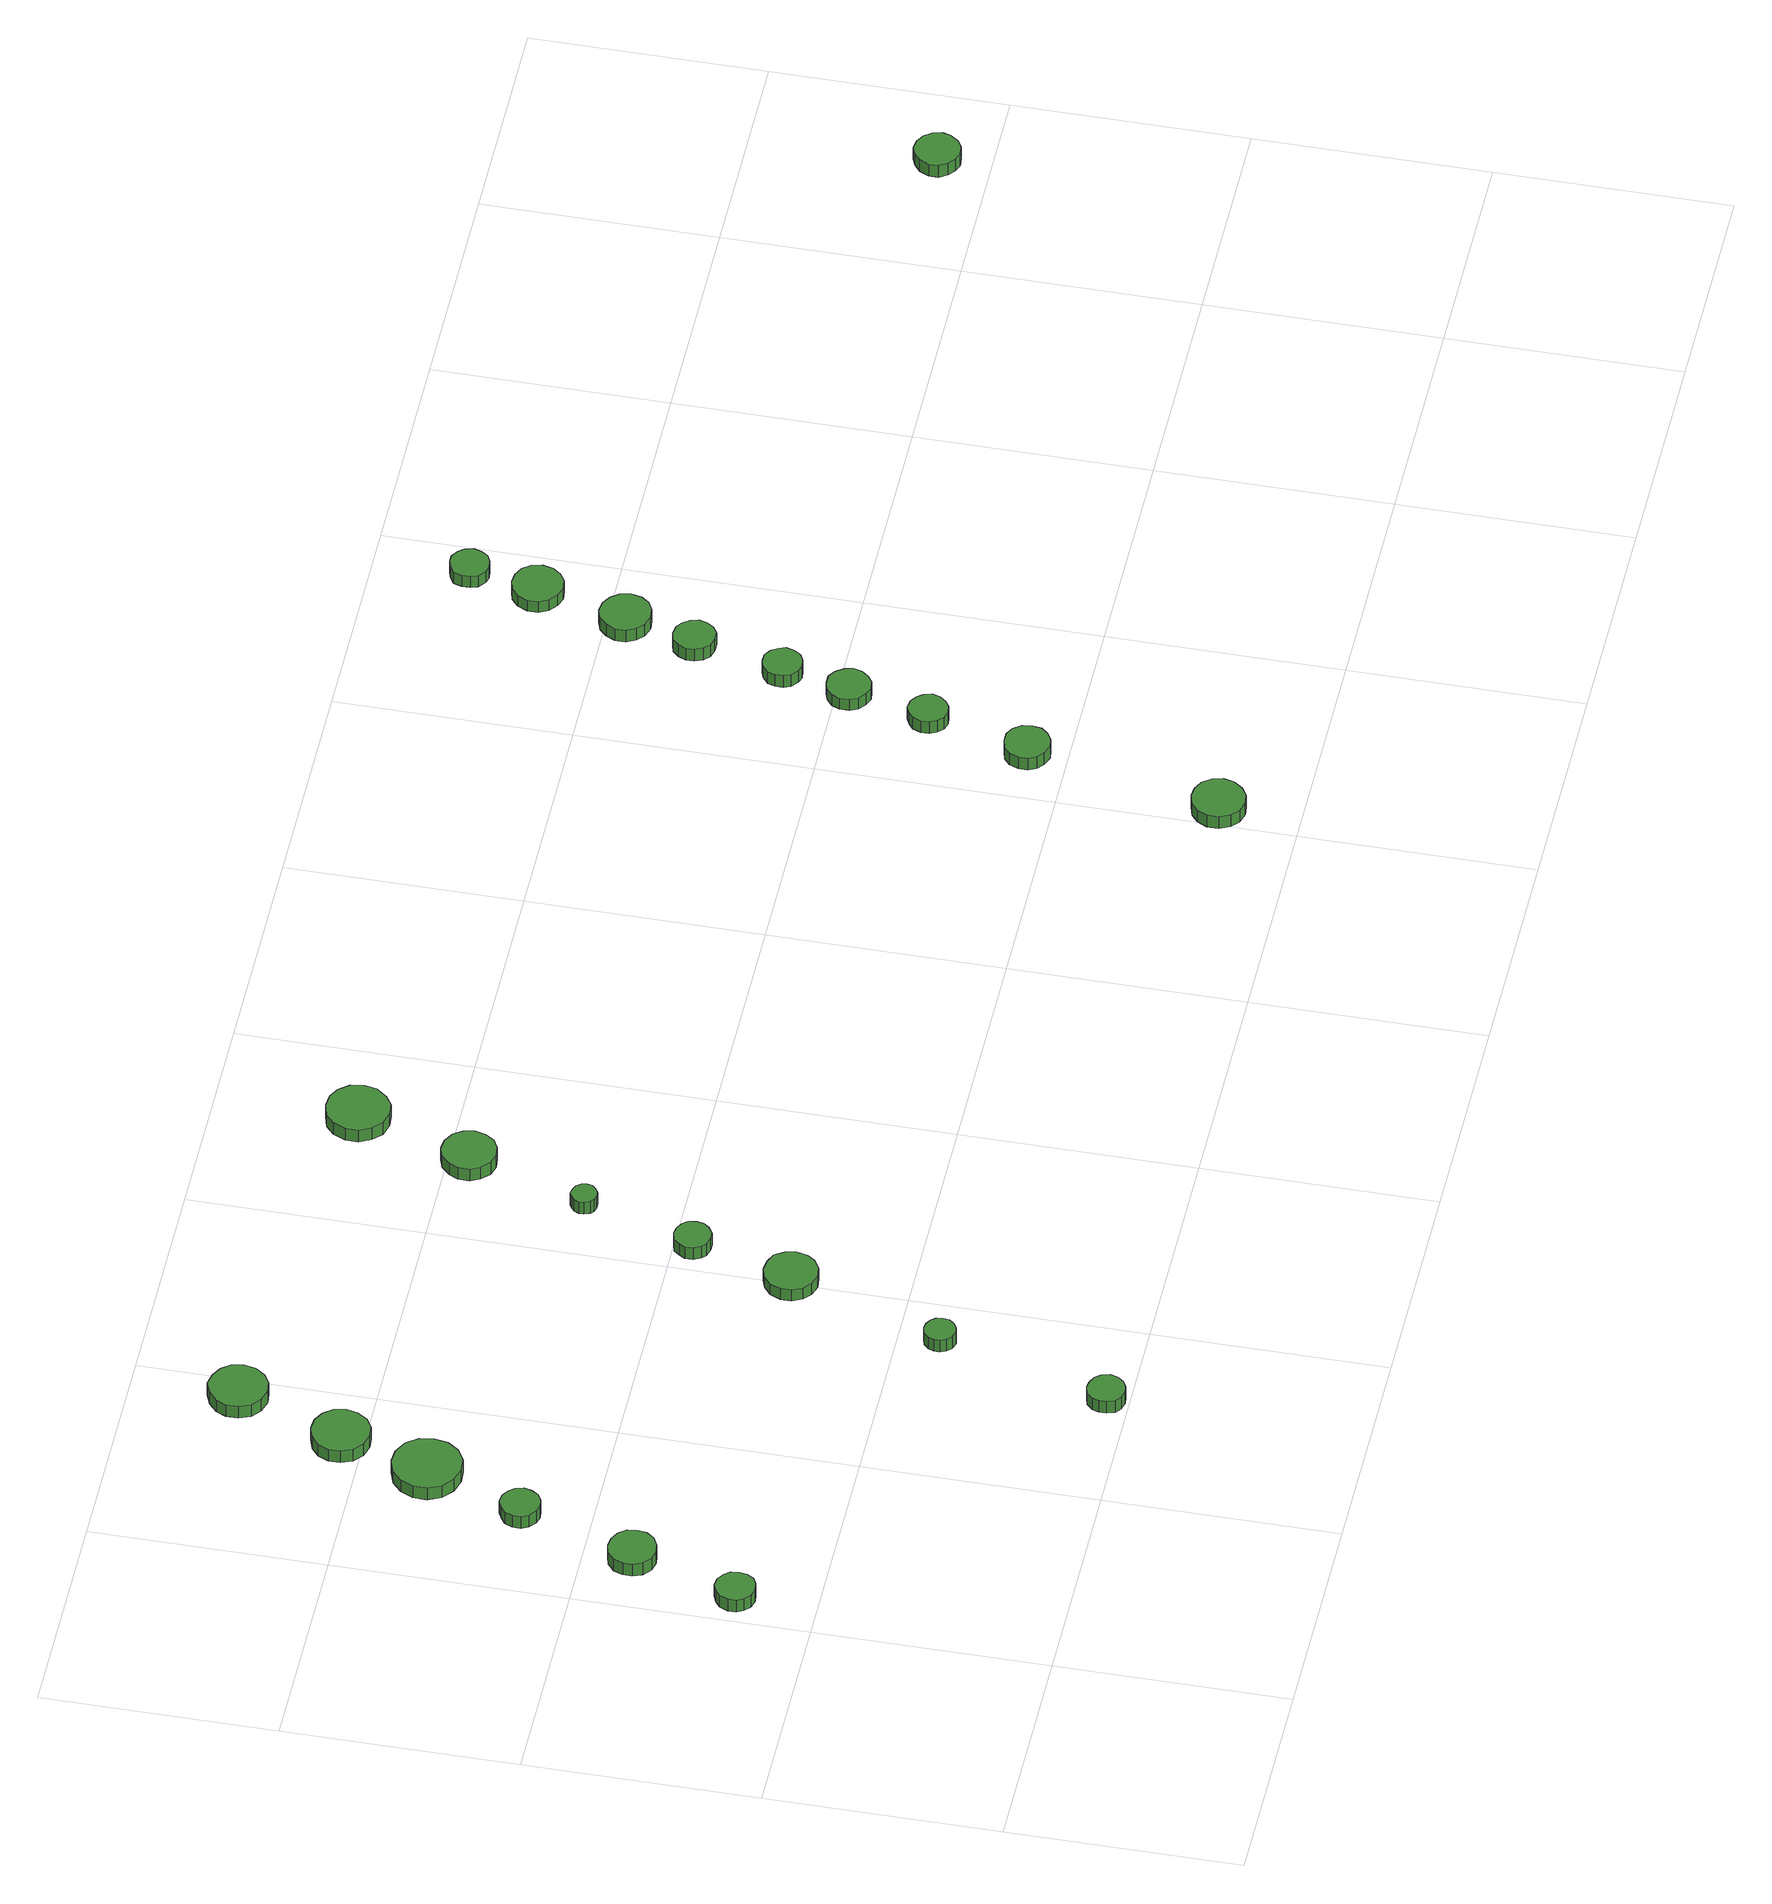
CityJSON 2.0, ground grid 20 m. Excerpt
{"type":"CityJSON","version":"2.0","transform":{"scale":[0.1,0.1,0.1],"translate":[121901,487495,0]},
"CityObjects":{
"tree1":{"type":"SolitaryVegetationObject","attributes":{"function":"something"},"geometry":[{"type":"MultiSurface","lod":"1","boundaries":[[[0,1,2,3,4,5,6,7,8,9,10,11,12,13,14]],[[15,16,17,18,19,20,21,22,23,24,25,26,27,28,29]],[[0,29,28,1]],[[1,28,27,2]],[[2,27,26,3]],[[3,26,25,4]],[[4,25,24,5]],[[5,24,23,6]],[[6,23,22,7]],[[7,22,21,8]],[[8,21,20,9]],[[9,20,19,10]],[[10,19,18,11]],[[11,18,17,12]],[[12,17,16,13]],[[13,16,15,14]],[[14,15,29,0]]]}]},
"tree2":{"type":"SolitaryVegetationObject","attributes":{"function":"something"},"geometry":[{"type":"MultiSurface","lod":"1","boundaries":[[[30,31,32,33,34,35,36,37,38,39,40,41,42,43,44]],[[45,46,47,48,49,50,51,52,53,54,55,56,57,58,59]],[[30,59,58,31]],[[31,58,57,32]],[[32,57,56,33]],[[33,56,55,34]],[[34,55,54,35]],[[35,54,53,36]],[[36,53,52,37]],[[37,52,51,38]],[[38,51,50,39]],[[39,50,49,40]],[[40,49,48,41]],[[41,48,47,42]],[[42,47,46,43]],[[43,46,45,44]],[[44,45,59,30]]]}]},
"tree3":{"type":"SolitaryVegetationObject","attributes":{"function":"something"},"geometry":[{"type":"MultiSurface","lod":"1","boundaries":[[[60,61,62,63,64,65,66,67,68,69,70,71,72,73,74]],[[75,76,77,78,79,80,81,82,83,84,85,86,87,88,89]],[[60,89,88,61]],[[61,88,87,62]],[[62,87,86,63]],[[63,86,85,64]],[[64,85,84,65]],[[65,84,83,66]],[[66,83,82,67]],[[67,82,81,68]],[[68,81,80,69]],[[69,80,79,70]],[[70,79,78,71]],[[71,78,77,72]],[[72,77,76,73]],[[73,76,75,74]],[[74,75,89,60]]]}]},
"tree4":{"type":"SolitaryVegetationObject","attributes":{"function":"something"},"geometry":[{"type":"MultiSurface","lod":"1","boundaries":[[[90,91,92,93,94,95,96,97,98,99,100,101,102,103,104]],[[105,106,107,108,109,110,111,112,113,114,115,116,117,118,119]],[[90,119,118,91]],[[91,118,117,92]],[[92,117,116,93]],[[93,116,115,94]],[[94,115,114,95]],[[95,114,113,96]],[[96,113,112,97]],[[97,112,111,98]],[[98,111,110,99]],[[99,110,109,100]],[[100,109,108,101]],[[101,108,107,102]],[[102,107,106,103]],[[103,106,105,104]],[[104,105,119,90]]]}]},
"tree5":{"type":"SolitaryVegetationObject","attributes":{"function":"something"},"geometry":[{"type":"MultiSurface","lod":"1","boundaries":[[[120,121,122,123,124,125,126,127,128,129,130,131,132,133,134]],[[135,136,137,138,139,140,141,142,143,144,145,146,147,148,149]],[[120,149,148,121]],[[121,148,147,122]],[[122,147,146,123]],[[123,146,145,124]],[[124,145,144,125]],[[125,144,143,126]],[[126,143,142,127]],[[127,142,141,128]],[[128,141,140,129]],[[129,140,139,130]],[[130,139,138,131]],[[131,138,137,132]],[[132,137,136,133]],[[133,136,135,134]],[[134,135,149,120]]]}]},
"tree6":{"type":"SolitaryVegetationObject","attributes":{"function":"something"},"geometry":[{"type":"MultiSurface","lod":"1","boundaries":[[[150,151,152,153,154,155,156,157,158,159,160,161,162,163,164]],[[165,166,167,168,169,170,171,172,173,174,175,176,177,178,179]],[[150,179,178,151]],[[151,178,177,152]],[[152,177,176,153]],[[153,176,175,154]],[[154,175,174,155]],[[155,174,173,156]],[[156,173,172,157]],[[157,172,171,158]],[[158,171,170,159]],[[159,170,169,160]],[[160,169,168,161]],[[161,168,167,162]],[[162,167,166,163]],[[163,166,165,164]],[[164,165,179,150]]]}]},
"tree7":{"type":"SolitaryVegetationObject","attributes":{"function":"something"},"geometry":[{"type":"MultiSurface","lod":"1","boundaries":[[[180,181,182,183,184,185,186,187,188,189,190,191,192,193,194]],[[195,196,197,198,199,200,201,202,203,204,205,206,207,208,209]],[[180,209,208,181]],[[181,208,207,182]],[[182,207,206,183]],[[183,206,205,184]],[[184,205,204,185]],[[185,204,203,186]],[[186,203,202,187]],[[187,202,201,188]],[[188,201,200,189]],[[189,200,199,190]],[[190,199,198,191]],[[191,198,197,192]],[[192,197,196,193]],[[193,196,195,194]],[[194,195,209,180]]]}]},
"tree8":{"type":"SolitaryVegetationObject","attributes":{"function":"something"},"geometry":[{"type":"MultiSurface","lod":"1","boundaries":[[[210,211,212,213,214,215,216,217,218,219,220,221,222,223,224]],[[225,226,227,228,229,230,231,232,233,234,235,236,237,238,239]],[[210,239,238,211]],[[211,238,237,212]],[[212,237,236,213]],[[213,236,235,214]],[[214,235,234,215]],[[215,234,233,216]],[[216,233,232,217]],[[217,232,231,218]],[[218,231,230,219]],[[219,230,229,220]],[[220,229,228,221]],[[221,228,227,222]],[[222,227,226,223]],[[223,226,225,224]],[[224,225,239,210]]]}]},
"tree9":{"type":"SolitaryVegetationObject","attributes":{"function":"something"},"geometry":[{"type":"MultiSurface","lod":"1","boundaries":[[[240,241,242,243,244,245,246,247,248,249,250,251,252,253,254]],[[255,256,257,258,259,260,261,262,263,264,265,266,267,268,269]],[[240,269,268,241]],[[241,268,267,242]],[[242,267,266,243]],[[243,266,265,244]],[[244,265,264,245]],[[245,264,263,246]],[[246,263,262,247]],[[247,262,261,248]],[[248,261,260,249]],[[249,260,259,250]],[[250,259,258,251]],[[251,258,257,252]],[[252,257,256,253]],[[253,256,255,254]],[[254,255,269,240]]]}]},
"tree10":{"type":"SolitaryVegetationObject","attributes":{"function":"something"},"geometry":[{"type":"MultiSurface","lod":"1","boundaries":[[[270,271,272,273,274,275,276,277,278,279,280,281,282,283,284]],[[285,286,287,288,289,290,291,292,293,294,295,296,297,298,299]],[[270,299,298,271]],[[271,298,297,272]],[[272,297,296,273]],[[273,296,295,274]],[[274,295,294,275]],[[275,294,293,276]],[[276,293,292,277]],[[277,292,291,278]],[[278,291,290,279]],[[279,290,289,280]],[[280,289,288,281]],[[281,288,287,282]],[[282,287,286,283]],[[283,286,285,284]],[[284,285,299,270]]]}]},
"tree11":{"type":"SolitaryVegetationObject","attributes":{"function":"something"},"geometry":[{"type":"MultiSurface","lod":"1","boundaries":[[[300,301,302,303,304,305,306,307,308,309,310,311,312,313,314]],[[315,316,317,318,319,320,321,322,323,324,325,326,327,328,329]],[[300,329,328,301]],[[301,328,327,302]],[[302,327,326,303]],[[303,326,325,304]],[[304,325,324,305]],[[305,324,323,306]],[[306,323,322,307]],[[307,322,321,308]],[[308,321,320,309]],[[309,320,319,310]],[[310,319,318,311]],[[311,318,317,312]],[[312,317,316,313]],[[313,316,315,314]],[[314,315,329,300]]]}]},
"tree12":{"type":"SolitaryVegetationObject","attributes":{"function":"something"},"geometry":[{"type":"MultiSurface","lod":"1","boundaries":[[[330,331,332,333,334,335,336,337,338,339,340,341,342,343,344]],[[345,346,347,348,349,350,351,352,353,354,355,356,357,358,359]],[[330,359,358,331]],[[331,358,357,332]],[[332,357,356,333]],[[333,356,355,334]],[[334,355,354,335]],[[335,354,353,336]],[[336,353,352,337]],[[337,352,351,338]],[[338,351,350,339]],[[339,350,349,340]],[[340,349,348,341]],[[341,348,347,342]],[[342,347,346,343]],[[343,346,345,344]],[[344,345,359,330]]]}]},
"tree13":{"type":"SolitaryVegetationObject","attributes":{"function":"something"},"geometry":[{"type":"MultiSurface","lod":"1","boundaries":[[[360,361,362,363,364,365,366,367,368,369,370,371,372,373,374]],[[375,376,377,378,379,380,381,382,383,384,385,386,387,388,389]],[[360,389,388,361]],[[361,388,387,362]],[[362,387,386,363]],[[363,386,385,364]],[[364,385,384,365]],[[365,384,383,366]],[[366,383,382,367]],[[367,382,381,368]],[[368,381,380,369]],[[369,380,379,370]],[[370,379,378,371]],[[371,378,377,372]],[[372,377,376,373]],[[373,376,375,374]],[[374,375,389,360]]]}]},
"tree14":{"type":"SolitaryVegetationObject","attributes":{"function":"something"},"geometry":[{"type":"MultiSurface","lod":"1","boundaries":[[[390,391,392,393,394,395,396,397,398,399,400,401,402,403,404]],[[405,406,407,408,409,410,411,412,413,414,415,416,417,418,419]],[[390,419,418,391]],[[391,418,417,392]],[[392,417,416,393]],[[393,416,415,394]],[[394,415,414,395]],[[395,414,413,396]],[[396,413,412,397]],[[397,412,411,398]],[[398,411,410,399]],[[399,410,409,400]],[[400,409,408,401]],[[401,408,407,402]],[[402,407,406,403]],[[403,406,405,404]],[[404,405,419,390]]]}]},
"tree15":{"type":"SolitaryVegetationObject","attributes":{"function":"something"},"geometry":[{"type":"MultiSurface","lod":"1","boundaries":[[[420,421,422,423,424,425,426,427,428,429,430,431,432,433,434]],[[435,436,437,438,439,440,441,442,443,444,445,446,447,448,449]],[[420,449,448,421]],[[421,448,447,422]],[[422,447,446,423]],[[423,446,445,424]],[[424,445,444,425]],[[425,444,443,426]],[[426,443,442,427]],[[427,442,441,428]],[[428,441,440,429]],[[429,440,439,430]],[[430,439,438,431]],[[431,438,437,432]],[[432,437,436,433]],[[433,436,435,434]],[[434,435,449,420]]]}]},
"tree16":{"type":"SolitaryVegetationObject","attributes":{"function":"something"},"geometry":[{"type":"MultiSurface","lod":"1","boundaries":[[[450,451,452,453,454,455,456,457,458,459,460,461,462,463,464]],[[465,466,467,468,469,470,471,472,473,474,475,476,477,478,479]],[[450,479,478,451]],[[451,478,477,452]],[[452,477,476,453]],[[453,476,475,454]],[[454,475,474,455]],[[455,474,473,456]],[[456,473,472,457]],[[457,472,471,458]],[[458,471,470,459]],[[459,470,469,460]],[[460,469,468,461]],[[461,468,467,462]],[[462,467,466,463]],[[463,466,465,464]],[[464,465,479,450]]]}]},
"tree17":{"type":"SolitaryVegetationObject","attributes":{"function":"something"},"geometry":[{"type":"MultiSurface","lod":"1","boundaries":[[[480,481,482,483,484,485,486,487,488,489,490,491,492,493,494]],[[495,496,497,498,499,500,501,502,503,504,505,506,507,508,509]],[[480,509,508,481]],[[481,508,507,482]],[[482,507,506,483]],[[483,506,505,484]],[[484,505,504,485]],[[485,504,503,486]],[[486,503,502,487]],[[487,502,501,488]],[[488,501,500,489]],[[489,500,499,490]],[[490,499,498,491]],[[491,498,497,492]],[[492,497,496,493]],[[493,496,495,494]],[[494,495,509,480]]]}]},
"tree18":{"type":"SolitaryVegetationObject","attributes":{"function":"something"},"geometry":[{"type":"MultiSurface","lod":"1","boundaries":[[[510,511,512,513,514,515,516,517,518,519,520,521,522,523,524]],[[525,526,527,528,529,530,531,532,533,534,535,536,537,538,539]],[[510,539,538,511]],[[511,538,537,512]],[[512,537,536,513]],[[513,536,535,514]],[[514,535,534,515]],[[515,534,533,516]],[[516,533,532,517]],[[517,532,531,518]],[[518,531,530,519]],[[519,530,529,520]],[[520,529,528,521]],[[521,528,527,522]],[[522,527,526,523]],[[523,526,525,524]],[[524,525,539,510]]]}]},
"tree19":{"type":"SolitaryVegetationObject","attributes":{"function":"something"},"geometry":[{"type":"MultiSurface","lod":"1","boundaries":[[[540,541,542,543,544,545,546,547,548,549,550,551,552,553,554]],[[555,556,557,558,559,560,561,562,563,564,565,566,567,568,569]],[[540,569,568,541]],[[541,568,567,542]],[[542,567,566,543]],[[543,566,565,544]],[[544,565,564,545]],[[545,564,563,546]],[[546,563,562,547]],[[547,562,561,548]],[[548,561,560,549]],[[549,560,559,550]],[[550,559,558,551]],[[551,558,557,552]],[[552,557,556,553]],[[553,556,555,554]],[[554,555,569,540]]]}]},
"tree20":{"type":"SolitaryVegetationObject","attributes":{"function":"something"},"geometry":[{"type":"MultiSurface","lod":"1","boundaries":[[[570,571,572,573,574,575,576,577,578,579,580,581,582,583,584]],[[585,586,587,588,589,590,591,592,593,594,595,596,597,598,599]],[[570,599,598,571]],[[571,598,597,572]],[[572,597,596,573]],[[573,596,595,574]],[[574,595,594,575]],[[575,594,593,576]],[[576,593,592,577]],[[577,592,591,578]],[[578,591,590,579]],[[579,590,589,580]],[[580,589,588,581]],[[581,588,587,582]],[[582,587,586,583]],[[583,586,585,584]],[[584,585,599,570]]]}]},
"tree21":{"type":"SolitaryVegetationObject","attributes":{"function":"something"},"geometry":[{"type":"MultiSurface","lod":"1","boundaries":[[[600,601,602,603,604,605,606,607,608,609,610,611,612,613,614]],[[615,616,617,618,619,620,621,622,623,624,625,626,627,628,629]],[[600,629,628,601]],[[601,628,627,602]],[[602,627,626,603]],[[603,626,625,604]],[[604,625,624,605]],[[605,624,623,606]],[[606,623,622,607]],[[607,622,621,608]],[[608,621,620,609]],[[609,620,619,610]],[[610,619,618,611]],[[611,618,617,612]],[[612,617,616,613]],[[613,616,615,614]],[[614,615,629,600]]]}]},
"tree22":{"type":"SolitaryVegetationObject","attributes":{"function":"something"},"geometry":[{"type":"MultiSurface","lod":"1","boundaries":[[[630,631,632,633,634,635,636,637,638,639,640,641,642,643,644]],[[645,646,647,648,649,650,651,652,653,654,655,656,657,658,659]],[[630,659,658,631]],[[631,658,657,632]],[[632,657,656,633]],[[633,656,655,634]],[[634,655,654,635]],[[635,654,653,636]],[[636,653,652,637]],[[637,652,651,638]],[[638,651,650,639]],[[639,650,649,640]],[[640,649,648,641]],[[641,648,647,642]],[[642,647,646,643]],[[643,646,645,644]],[[644,645,659,630]]]}]},
"tree23":{"type":"SolitaryVegetationObject","attributes":{"function":"something"},"geometry":[{"type":"MultiSurface","lod":"1","boundaries":[[[660,661,662,663,664,665,666,667,668,669,670,671,672,673,674]],[[675,676,677,678,679,680,681,682,683,684,685,686,687,688,689]],[[660,689,688,661]],[[661,688,687,662]],[[662,687,686,663]],[[663,686,685,664]],[[664,685,684,665]],[[665,684,683,666]],[[666,683,682,667]],[[667,682,681,668]],[[668,681,680,669]],[[669,680,679,670]],[[670,679,678,671]],[[671,678,677,672]],[[672,677,676,673]],[[673,676,675,674]],[[674,675,689,660]]]}]}
},
"vertices":[
[43,268,16],[42,275,16],[38,280,16],[32,284,16],[25,285,16],[18,282,16],[13,278,16],[10,271,16],[10,264,16],[13,258,16],[18,253,16],[25,251,16],[32,252,16],[38,255,16],[42,261,16],[42,261,3],[38,255,3],[32,252,3],[25,251,3],[18,253,3],[13,258,3],[10,264,3],[10,271,3],[13,278,3],[18,282,3],[25,285,3],[32,284,3],[38,280,3],[42,275,3],[43,268,3],
[75,359,16],[74,367,16],[69,374,16],[61,378,16],[53,379,16],[45,377,16],[38,371,16],[35,363,16],[35,355,16],[38,347,16],[45,341,16],[53,339,16],[61,340,16],[69,344,16],[74,351,16],[74,351,3],[69,344,3],[61,340,3],[53,339,3],[45,341,3],[38,347,3],[35,355,3],[35,363,3],[38,371,3],[45,377,3],[53,379,3],[61,378,3],[69,374,3],[74,367,3],[75,359,3],
[106,459,16],[104,466,16],[100,471,16],[94,475,16],[87,476,16],[81,473,16],[75,469,16],[72,462,16],[72,455,16],[75,449,16],[81,444,16],[87,442,16],[94,443,16],[100,446,16],[104,452,16],[104,452,3],[100,446,3],[94,443,3],[87,442,3],[81,444,3],[75,449,3],[72,455,3],[72,462,3],[75,469,3],[81,473,3],[87,476,3],[94,475,3],[100,471,3],[104,466,3],[106,459,3],
[147,542,17],[145,554,17],[138,564,17],[127,570,17],[115,571,17],[103,567,17],[94,559,17],[89,548,17],[89,536,17],[94,525,17],[103,517,17],[115,513,17],[127,514,17],[138,520,17],[145,530,17],[145,530,4],[138,520,4],[127,514,4],[115,513,4],[103,517,4],[94,525,4],[89,536,4],[89,548,4],[94,559,4],[103,567,4],[115,571,4],[127,570,4],[138,564,4],[145,554,4],[147,542,4],
[332,19,16],[330,26,16],[326,31,16],[320,34,16],[314,35,16],[307,33,16],[302,28,16],[300,22,16],[300,16,16],[302,9,16],[307,5,16],[314,3,16],[320,4,16],[326,7,16],[330,12,16],[330,12,3],[326,7,3],[320,4,3],[314,3,3],[307,5,3],[302,9,3],[300,16,3],[300,22,3],[302,28,3],[307,33,3],[314,35,3],[320,34,3],[326,31,3],[330,26,3],[332,19,3],
[168,619,16],[166,629,16],[160,637,16],[151,642,16],[141,643,16],[131,640,16],[123,633,16],[119,624,16],[119,614,16],[123,604,16],[131,597,16],[141,594,16],[151,595,16],[160,600,16],[166,609,16],[166,609,3],[160,600,3],[151,595,3],[141,594,3],[131,597,3],[123,604,3],[119,614,3],[119,624,3],[123,633,3],[131,640,3],[141,643,3],[151,642,3],[160,637,3],[166,629,3],[168,619,3],
[203,711,16],[201,721,16],[195,729,16],[186,734,16],[176,736,16],[166,732,16],[158,725,16],[154,716,16],[154,706,16],[158,696,16],[166,689,16],[176,686,16],[186,687,16],[195,692,16],[201,701,16],[201,701,3],[195,692,3],[186,687,3],[176,686,3],[166,689,3],[158,696,3],[154,706,3],[154,716,3],[158,725,3],[166,732,3],[176,736,3],[186,734,3],[195,729,3],[201,721,3],[203,711,3],
[371,166,15],[370,171,15],[367,175,15],[362,178,15],[357,179,15],[351,177,15],[347,173,15],[345,168,15],[345,163,15],[347,158,15],[351,154,15],[357,152,15],[362,153,15],[367,156,15],[370,160,15],[370,160,2],[367,156,2],[362,153,2],[357,152,2],[351,154,2],[347,158,2],[345,163,2],[345,168,2],[347,173,2],[351,177,2],[357,179,2],[362,178,2],[367,175,2],[370,171,2],[371,166,2],
[423,298,16],[421,307,16],[416,315,16],[407,319,16],[398,320,16],[389,317,16],[382,311,16],[378,302,16],[378,293,16],[382,284,16],[389,278,16],[398,275,16],[407,276,16],[416,281,16],[421,288,16],[421,288,4],[416,281,4],[407,276,4],[398,275,4],[389,278,4],[382,284,4],[378,293,4],[378,302,4],[382,311,4],[389,317,4],[398,320,4],[407,319,4],[416,315,4],[421,307,4],[423,298,4],
[442,384,16],[441,391,16],[437,396,16],[431,399,16],[425,400,16],[418,398,16],[414,393,16],[411,388,16],[411,381,16],[414,375,16],[418,371,16],[425,369,16],[431,369,16],[437,373,16],[441,378,16],[441,378,3],[437,373,3],[431,369,3],[425,369,3],[418,371,3],[414,375,3],[411,381,3],[411,388,3],[414,393,3],[418,398,3],[425,400,3],[431,399,3],[437,396,3],[441,391,3],[442,384,3],
[469,481,15],[468,485,15],[465,489,15],[461,491,15],[456,492,15],[452,490,15],[449,487,15],[447,483,15],[447,479,15],[449,474,15],[452,471,15],[456,470,15],[461,470,15],[465,473,15],[468,476,15],[468,476,2],[465,473,2],[461,470,2],[456,470,2],[452,471,2],[449,474,2],[447,479,2],[447,483,2],[449,487,2],[452,490,2],[456,492,2],[461,491,2],[465,489,2],[468,485,2],[469,481,2],
[510,582,17],[508,591,17],[503,599,17],[494,604,17],[485,605,17],[476,602,17],[469,595,17],[465,587,17],[465,577,17],[469,569,17],[476,562,17],[485,559,17],[494,560,17],[503,565,17],[508,573,17],[508,573,4],[503,565,4],[494,560,4],[485,559,4],[476,562,4],[469,569,4],[465,577,4],[465,587,4],[469,595,4],[476,602,4],[485,605,4],[494,604,4],[503,599,4],[508,591,4],[510,582,4],
[546,681,16],[544,692,16],[537,701,16],[528,706,16],[517,707,16],[506,704,16],[498,697,16],[493,686,16],[493,675,16],[498,665,16],[506,657,16],[517,654,16],[528,655,16],[537,661,16],[544,670,16],[544,670,3],[537,661,3],[528,655,3],[517,654,3],[506,657,3],[498,665,3],[493,675,3],[493,686,3],[498,697,3],[506,704,3],[517,707,3],[528,706,3],[537,701,3],[544,692,3],[546,681,3],
[1041,69,15],[1039,78,15],[1033,86,15],[1025,90,15],[1016,91,15],[1007,88,15],[1000,82,15],[996,74,15],[996,64,15],[1000,55,15],[1007,49,15],[1016,46,15],[1025,47,15],[1033,52,15],[1039,60,15],[1039,60,2],[1033,52,2],[1025,47,2],[1016,46,2],[1007,49,2],[1000,55,2],[996,64,2],[996,74,2],[1000,82,2],[1007,88,2],[1016,91,2],[1025,90,2],[1033,86,2],[1039,78,2],[1041,69,2],
[1072,234,14],[1071,242,14],[1066,249,14],[1059,253,14],[1051,253,14],[1043,251,14],[1037,246,14],[1034,238,14],[1034,230,14],[1037,223,14],[1043,218,14],[1051,215,14],[1059,216,14],[1066,220,14],[1071,226,14],[1071,226,1],[1066,220,1],[1059,216,1],[1051,215,1],[1043,218,1],[1037,223,1],[1034,230,1],[1034,238,1],[1037,246,1],[1043,251,1],[1051,253,1],[1059,253,1],[1066,249,1],[1071,242,1],[1072,234,1],
[1093,321,14],[1091,328,14],[1087,333,14],[1081,337,14],[1074,338,14],[1068,335,14],[1063,331,14],[1060,324,14],[1060,317,14],[1063,311,14],[1068,306,14],[1074,304,14],[1081,305,14],[1087,309,14],[1091,314,14],[1091,314,1],[1087,309,1],[1081,305,1],[1074,304,1],[1068,306,1],[1063,311,1],[1060,317,1],[1060,324,1],[1063,331,1],[1068,335,1],[1074,338,1],[1081,337,1],[1087,333,1],[1091,328,1],[1093,321,1],
[1110,390,14],[1108,397,14],[1103,404,14],[1097,408,14],[1089,408,14],[1082,406,14],[1076,401,14],[1073,394,14],[1073,386,14],[1076,379,14],[1082,374,14],[1089,371,14],[1097,372,14],[1103,376,14],[1108,382,14],[1108,382,2],[1103,376,2],[1097,372,2],[1089,371,2],[1082,374,2],[1076,379,2],[1073,386,2],[1073,394,2],[1076,401,2],[1082,406,2],[1089,408,2],[1097,408,2],[1103,404,2],[1108,397,2],[1110,390,2],
[1122,448,15],[1120,454,15],[1116,460,15],[1110,464,15],[1103,464,15],[1097,462,15],[1091,457,15],[1089,451,15],[1089,444,15],[1091,438,15],[1097,433,15],[1103,431,15],[1110,432,15],[1116,435,15],[1120,441,15],[1120,441,2],[1116,435,2],[1110,432,2],[1103,431,2],[1097,433,2],[1091,438,2],[1089,444,2],[1089,451,2],[1091,457,2],[1097,462,2],[1103,464,2],[1110,464,2],[1116,460,2],[1120,454,2],[1122,448,2],
[1141,524,14],[1139,531,14],[1135,537,14],[1129,541,14],[1121,542,14],[1114,540,14],[1109,535,14],[1106,528,14],[1106,521,14],[1109,514,14],[1114,509,14],[1121,507,14],[1129,507,14],[1135,511,14],[1139,517,14],[1139,517,1],[1135,511,1],[1129,507,1],[1121,507,1],[1114,509,1],[1109,514,1],[1106,521,1],[1106,528,1],[1109,535,1],[1114,540,1],[1121,542,1],[1129,541,1],[1135,537,1],[1139,531,1],[1141,524,1],
[1159,584,15],[1157,593,15],[1152,600,15],[1144,605,15],[1135,606,15],[1126,603,15],[1120,597,15],[1116,589,15],[1116,580,15],[1120,572,15],[1126,566,15],[1135,563,15],[1144,564,15],[1152,568,15],[1157,575,15],[1157,575,2],[1152,568,2],[1144,564,2],[1135,563,2],[1126,566,2],[1120,572,2],[1116,580,2],[1116,589,2],[1120,597,2],[1126,603,2],[1135,606,2],[1144,605,2],[1152,600,2],[1157,593,2],[1159,584,2],
[1177,661,16],[1175,670,16],[1170,677,16],[1162,681,16],[1153,682,16],[1145,680,16],[1138,674,16],[1134,665,16],[1134,656,16],[1138,648,16],[1145,642,16],[1153,639,16],[1162,640,16],[1170,645,16],[1175,652,16],[1175,652,4],[1170,645,4],[1162,640,4],[1153,639,4],[1145,642,4],[1138,648,4],[1134,656,4],[1134,665,4],[1138,674,4],[1145,680,4],[1153,682,4],[1162,681,4],[1170,677,4],[1175,670,4],[1177,661,4],
[1185,720,16],[1183,727,16],[1179,732,16],[1173,736,16],[1166,736,16],[1160,734,16],[1154,730,16],[1152,723,16],[1152,716,16],[1154,710,16],[1160,705,16],[1166,703,16],[1173,704,16],[1179,707,16],[1183,713,16],[1183,713,4],[1179,707,4],[1173,704,4],[1166,703,4],[1160,705,4],[1154,710,4],[1152,716,4],[1152,723,4],[1154,730,4],[1160,734,4],[1166,736,4],[1173,736,4],[1179,732,4],[1183,727,4],[1185,720,4],
[1732,442,26],[1730,450,26],[1725,457,26],[1718,461,26],[1710,462,26],[1703,459,26],[1697,454,26],[1693,446,26],[1693,438,26],[1697,431,26],[1703,426,26],[1710,423,26],[1718,424,26],[1725,428,26],[1730,435,26],[1730,435,13],[1725,428,13],[1718,424,13],[1710,423,13],[1703,426,13],[1697,431,13],[1693,438,13],[1693,446,13],[1697,454,13],[1703,459,13],[1710,462,13],[1718,461,13],[1725,457,13],[1730,450,13],[1732,442,13]
]}
